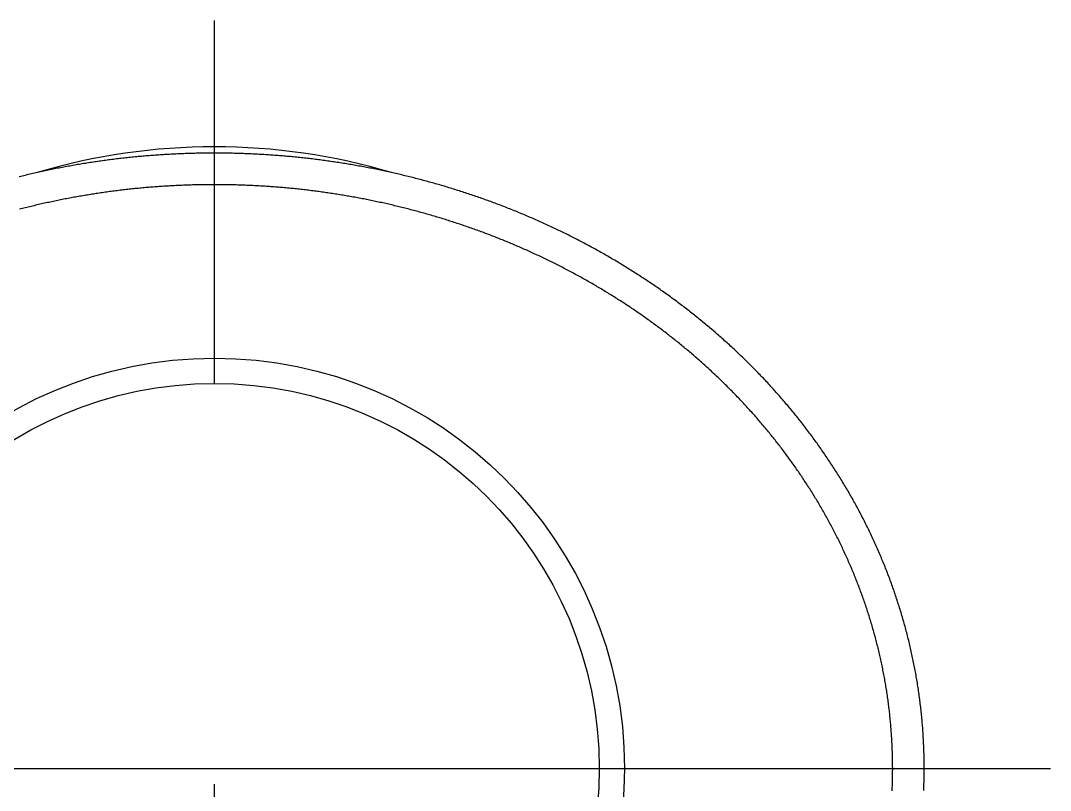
# Model space of a CAD drawing. Extents: x -50 to 64, y -50 to 12.
# Drawn here: x 48.11 to 64.44, y -0.35 to 11.85 of the extents above; entities that cross this region are included whole.
import ezdxf

# ---------------------------------------------------------------- set-up
doc = ezdxf.new("R2010")
doc.units = 0
doc.linetypes.add('CENTER', pattern=[50.8, 31.75, -6.35, 6.35, -6.35])
doc.layers.get('0').update_dxf_attribs({"linetype": 'CONTINUOUS'})
doc.layers.add('CENTER', color=1, linetype='CENTER')

msp = doc.modelspace()

# ---------------------------------------------------------------- linework, layer by layer
at = {"color": 7}
for points in [[(62.4283, -0.35018, 0), (62.4293, -0.324717, 0), (62.4303, -0.299252, 0), (62.4312, -0.273787, 0), (62.4319, -0.248321, 0), (62.4326, -0.222854, 0), (62.4333, -0.197386, 0), (62.4338, -0.171917, 0), (62.4343, -0.146446, 0), (62.4347, -0.120975, 0), (62.435, -0.095502, 0), (62.4353, -0.070029, 0), (62.4355, -0.044556, 0), (62.4356, -0.019082, 0), (62.4356, 0.006392, 0), (62.4355, 0.031865, 0), (62.4354, 0.057339, 0), (62.4352, 0.082812, 0), (62.4349, 0.108284, 0), (62.4345, 0.133755, 0), (62.4341, 0.159225, 0), (62.4336, 0.184694, 0), (62.433, 0.210162, 0), (62.4323, 0.235628, 0), (62.4315, 0.261091, 0), (62.4307, 0.286553, 0), (62.4298, 0.312013, 0), (62.4288, 0.33747, 0), (62.4278, 0.362925, 0), (62.4266, 0.388377, 0), (62.4254, 0.413826, 0), (62.4241, 0.439271, 0), (62.4228, 0.464713, 0), (62.4213, 0.490152, 0), (62.4198, 0.515587, 0), (62.4182, 0.541018, 0), (62.4166, 0.566444, 0), (62.4148, 0.591867, 0), (62.413, 0.617285, 0), (62.4111, 0.642698, 0), (62.4091, 0.668106, 0), (62.4071, 0.693509, 0), (62.4049, 0.718907, 0), (62.4027, 0.744299, 0), (62.4005, 0.769686, 0), (62.3981, 0.795066, 0), (62.3957, 0.820441, 0), (62.3932, 0.845809, 0), (62.3906, 0.871171, 0), (62.3879, 0.896526, 0), (62.3852, 0.921874, 0), (62.3824, 0.947216, 0), (62.3795, 0.97255, 0), (62.3765, 0.997876, 0), (62.3735, 1.0232, 0), (62.3703, 1.04851, 0), (62.3671, 1.07381, 0), (62.3639, 1.0991, 0), (62.3605, 1.12439, 0), (62.3571, 1.14967, 0), (62.3536, 1.17494, 0), (62.35, 1.2002, 0), (62.3464, 1.22545, 0), (62.3426, 1.25069, 0), (62.3388, 1.27592, 0), (62.335, 1.30115, 0), (62.331, 1.32636, 0), (62.327, 1.35156, 0), (62.3229, 1.37675, 0), (62.3187, 1.40193, 0), (62.3144, 1.4271, 0), (62.3101, 1.45226, 0), (62.3057, 1.47741, 0), (62.3012, 1.50254, 0), (62.2966, 1.52766, 0), (62.292, 1.55277, 0), (62.2873, 1.57787, 0), (62.2825, 1.60295, 0), (62.2776, 1.62802, 0), (62.2727, 1.65308, 0), (62.2677, 1.67812, 0), (62.2626, 1.70315, 0), (62.2574, 1.72817, 0), (62.2522, 1.75317, 0), (62.2469, 1.77816, 0), (62.2415, 1.80313, 0), (62.236, 1.82809, 0), (62.2305, 1.85303, 0), (62.2249, 1.87796, 0), (62.2192, 1.90287, 0), (62.2134, 1.92776, 0), (62.2076, 1.95264, 0), (62.2017, 1.97751, 0), (62.1957, 2.00235, 0), (62.1897, 2.02718, 0), (62.1836, 2.05199, 0), (62.1774, 2.07679, 0), (62.1711, 2.10156, 0), (62.1647, 2.12632, 0), (62.1583, 2.15106, 0), (62.1518, 2.17579, 0), (62.1453, 2.20049, 0), (62.1386, 2.22517, 0), (62.1319, 2.24984, 0), (62.1251, 2.27449, 0), (62.1183, 2.29911, 0), (62.1114, 2.32372, 0), (62.1044, 2.34831, 0), (62.0973, 2.37288, 0), (62.0901, 2.39743, 0), (62.0829, 2.42195, 0), (62.0756, 2.44646, 0), (62.0683, 2.47094, 0), (62.0609, 2.49541, 0), (62.0533, 2.51985, 0), (62.0458, 2.54427, 0), (62.0381, 2.56866, 0), (62.0304, 2.59304, 0), (62.0226, 2.61739, 0), (62.0148, 2.64172, 0), (62.0068, 2.66603, 0), (61.9988, 2.69031, 0), (61.9908, 2.71457, 0), (61.9826, 2.73881, 0), (61.9744, 2.76302, 0), (61.9661, 2.78721, 0), (61.9578, 2.81137, 0), (61.9493, 2.83551, 0), (61.9408, 2.85963, 0), (61.9323, 2.88372, 0), (61.9236, 2.90778, 0), (61.9149, 2.93182, 0), (61.9061, 2.95583, 0), (61.8973, 2.97982, 0), (61.8884, 3.00377, 0), (61.8794, 3.02771, 0), (61.8703, 3.05161, 0), (61.8612, 3.07549, 0), (61.852, 3.09934, 0), (61.8428, 3.12317, 0), (61.8335, 3.14696, 0), (61.8241, 3.17073, 0), (61.8146, 3.19447, 0), (61.8051, 3.21819, 0), (61.7955, 3.24187, 0), (61.7858, 3.26553, 0), (61.7761, 3.28915, 0), (61.7663, 3.31275, 0), (61.7564, 3.33632, 0), (61.7465, 3.35986, 0), (61.7365, 3.38337, 0), (61.7264, 3.40685, 0), (61.7163, 3.4303, 0), (61.7061, 3.45372, 0), (61.6958, 3.47711, 0), (61.6855, 3.50047, 0), (61.6751, 3.52379, 0), (61.6646, 3.54709, 0), (61.6541, 3.57036, 0), (61.6435, 3.59359, 0), (61.6329, 3.6168, 0), (61.6221, 3.63997, 0), (61.6114, 3.66311, 0), (61.6005, 3.68621, 0), (61.5896, 3.70929, 0), (61.5786, 3.73233, 0), (61.5676, 3.75534, 0), (61.5565, 3.77832, 0), (61.5453, 3.80126, 0), (61.5341, 3.82417, 0), (61.5228, 3.84705, 0), (61.5114, 3.86989, 0), (61.5, 3.8927, 0), (61.4885, 3.91547, 0), (61.477, 3.93821, 0), (61.4654, 3.96092, 0), (61.4537, 3.98359, 0), (61.442, 4.00622, 0), (61.4302, 4.02882, 0), (61.4184, 4.05139, 0), (61.4064, 4.07392, 0), (61.3945, 4.09641, 0), (61.3824, 4.11887, 0), (61.3703, 4.14129, 0), (61.3582, 4.16368, 0), (61.346, 4.18603, 0), (61.3337, 4.20834, 0), (61.3213, 4.23062, 0), (61.3089, 4.25285, 0), (61.2965, 4.27505, 0), (61.284, 4.29722, 0), (61.2714, 4.31934, 0), (61.2588, 4.34143, 0), (61.2461, 4.36348, 0), (61.2333, 4.38549, 0), (61.2205, 4.40746, 0), (61.2077, 4.42939, 0), (61.1947, 4.45128, 0), (61.1818, 4.47313, 0), (61.1687, 4.49495, 0), (61.1556, 4.51672, 0), (61.1425, 4.53846, 0), (61.1293, 4.56016, 0), (61.116, 4.58181, 0), (61.1027, 4.60343, 0), (61.0893, 4.62501, 0), (61.0759, 4.64655, 0), (61.0624, 4.66805, 0), (61.0488, 4.68951, 0), (61.0352, 4.71093, 0), (61.0216, 4.73231, 0), (61.0079, 4.75365, 0), (60.9941, 4.77495, 0), (60.9803, 4.79621, 0), (60.9664, 4.81743, 0), (60.9525, 4.83861, 0), (60.9385, 4.85975, 0), (60.9245, 4.88085, 0), (60.9104, 4.9019, 0), (60.8962, 4.92292, 0), (60.882, 4.9439, 0), (60.8678, 4.96484, 0), (60.8535, 4.98573, 0), (60.8391, 5.00659, 0), (60.8247, 5.0274, 0), (60.8102, 5.04818, 0), (60.7957, 5.06891, 0), (60.7811, 5.0896, 0), (60.7665, 5.11025, 0), (60.7518, 5.13086, 0), (60.7371, 5.15143, 0), (60.7223, 5.17196, 0), (60.7075, 5.19245, 0), (60.6926, 5.21289, 0), (60.6777, 5.23329, 0), (60.6627, 5.25365, 0), (60.6477, 5.27397, 0), (60.6326, 5.29425, 0), (60.6174, 5.31449, 0), (60.6022, 5.33468, 0), (60.587, 5.35484, 0), (60.5717, 5.37495, 0), (60.5564, 5.39501, 0), (60.541, 5.41504, 0), (60.5255, 5.43502, 0), (60.51, 5.45497, 0), (60.4945, 5.47487, 0), (60.4789, 5.49472, 0), (60.4633, 5.51454, 0), (60.4476, 5.53431, 0), (60.4319, 5.55404, 0), (60.4161, 5.57372, 0), (60.4002, 5.59337, 0), (60.3844, 5.61297, 0), (60.3684, 5.63253, 0), (60.3524, 5.65204, 0), (60.3364, 5.67152, 0), (60.3203, 5.69095, 0), (60.3042, 5.71034, 0), (60.2881, 5.72968, 0), (60.2718, 5.74898, 0), (60.2556, 5.76825, 0), (60.2393, 5.78746, 0), (60.2229, 5.80664, 0), (60.2065, 5.82577, 0), (60.19, 5.84486, 0), (60.1735, 5.86391, 0), (60.157, 5.88292, 0), (60.1404, 5.90188, 0), (60.1237, 5.9208, 0), (60.107, 5.93968, 0), (60.0903, 5.95851, 0), (60.0735, 5.9773, 0), (60.0567, 5.99605, 0), (60.0398, 6.01475, 0), (60.0229, 6.03341, 0), (60.0059, 6.05203, 0), (59.9889, 6.07061, 0), (59.9719, 6.08914, 0), (59.9548, 6.10763, 0), (59.9376, 6.12607, 0), (59.9204, 6.14448, 0), (59.9032, 6.16284, 0), (59.8859, 6.18115, 0), (59.8686, 6.19942, 0), (59.8512, 6.21765, 0), (59.8338, 6.23584, 0), (59.8163, 6.25398, 0), (59.7988, 6.27208, 0), (59.7813, 6.29013, 0), (59.7637, 6.30814, 0), (59.7461, 6.32611, 0), (59.7284, 6.34403, 0), (59.7107, 6.36191, 0), (59.6929, 6.37975, 0), (59.6751, 6.39754, 0), (59.6573, 6.41529, 0), (59.6394, 6.43299, 0), (59.6214, 6.45065, 0), (59.6034, 6.46826, 0), (59.5854, 6.48584, 0), (59.5674, 6.50336, 0), (59.5493, 6.52085, 0), (59.5311, 6.53828, 0), (59.5129, 6.55568, 0), (59.4947, 6.57303, 0), (59.4764, 6.59034, 0), (59.4581, 6.6076, 0), (59.4398, 6.62481, 0), (59.4214, 6.64199, 0), (59.4029, 6.65911, 0), (59.3845, 6.6762, 0), (59.3659, 6.69324, 0), (59.3474, 6.71023, 0), (59.3288, 6.72718, 0), (59.3102, 6.74409, 0), (59.2915, 6.76095, 0), (59.2728, 6.77776, 0), (59.254, 6.79453, 0), (59.2352, 6.81126, 0), (59.2164, 6.82794, 0), (59.1975, 6.84457, 0), (59.1786, 6.86116, 0), (59.1596, 6.87771, 0), (59.1406, 6.89421, 0), (59.1216, 6.91067, 0), (59.1025, 6.92708, 0), (59.0834, 6.94344, 0), (59.0643, 6.95976, 0), (59.0451, 6.97603, 0), (59.0259, 6.99226, 0), (59.0066, 7.00844, 0), (58.9873, 7.02458, 0), (58.968, 7.04067, 0), (58.9486, 7.05672, 0), (58.9292, 7.07272, 0), (58.9097, 7.08868, 0), (58.8902, 7.10459, 0), (58.8707, 7.12045, 0), (58.8512, 7.13627, 0), (58.8316, 7.15204, 0), (58.8119, 7.16777, 0), (58.7923, 7.18345, 0), (58.7726, 7.19908, 0), (58.7528, 7.21467, 0), (58.733, 7.23021, 0), (58.7132, 7.24571, 0), (58.6934, 7.26116, 0), (58.6735, 7.27656, 0), (58.6536, 7.29192, 0), (58.6336, 7.30723, 0), (58.6136, 7.3225, 0), (58.5936, 7.33772, 0), (58.5736, 7.35289, 0), (58.5535, 7.36802, 0), (58.5333, 7.3831, 0), (58.5132, 7.39813, 0), (58.493, 7.41312, 0), (58.4728, 7.42806, 0), (58.4525, 7.44296, 0), (58.4322, 7.45781, 0), (58.4119, 7.47261, 0), (58.3915, 7.48736, 0), (58.3711, 7.50207, 0), (58.3507, 7.51673, 0), (58.3302, 7.53135, 0), (58.3097, 7.54591, 0), (58.2892, 7.56044, 0), (58.2686, 7.57491, 0), (58.2481, 7.58934, 0), (58.2274, 7.60372, 0), (58.2068, 7.61805, 0), (58.1861, 7.63234, 0), (58.1654, 7.64658, 0), (58.1446, 7.66077, 0), (58.1238, 7.67491, 0), (58.103, 7.68901, 0), (58.0822, 7.70306, 0), (58.0613, 7.71707, 0), (58.0404, 7.73102, 0), (58.0195, 7.74493, 0), (57.9985, 7.75879, 0), (57.9775, 7.77261, 0), (57.9565, 7.78637, 0), (57.9354, 7.80009, 0), (57.9144, 7.81376, 0), (57.8932, 7.82739, 0), (57.8721, 7.84096, 0), (57.8509, 7.85449, 0), (57.8297, 7.86797, 0), (57.8085, 7.88141, 0), (57.7872, 7.89479, 0), (57.7659, 7.90813, 0), (57.7446, 7.92142, 0), (57.7233, 7.93466, 0), (57.7019, 7.94785, 0), (57.6805, 7.961, 0), (57.6591, 7.9741, 0), (57.6376, 7.98715, 0), (57.6162, 8.00015, 0), (57.5946, 8.0131, 0), (57.5731, 8.02601, 0), (57.5515, 8.03886, 0), (57.53, 8.05167, 0), (57.5083, 8.06443, 0), (57.4867, 8.07714, 0), (57.465, 8.08981, 0), (57.4433, 8.10243, 0), (57.4216, 8.11499, 0), (57.3999, 8.12751, 0), (57.3781, 8.13998, 0), (57.3563, 8.15241, 0), (57.3345, 8.16478, 0), (57.3126, 8.17711, 0), (57.2908, 8.18939, 0), (57.2689, 8.20162, 0), (57.2469, 8.2138, 0), (57.225, 8.22594, 0), (57.203, 8.23802, 0), (57.181, 8.25006, 0), (57.159, 8.26205, 0), (57.1369, 8.27399, 0), (57.1149, 8.28588, 0), (57.0928, 8.29773, 0), (57.0707, 8.30952, 0), (57.0485, 8.32127, 0), (57.0264, 8.33297, 0), (57.0042, 8.34462, 0), (56.982, 8.35622, 0), (56.9597, 8.36778, 0), (56.9375, 8.37928, 0), (56.9152, 8.39074, 0), (56.8929, 8.40215, 0), (56.8706, 8.41351, 0), (56.8482, 8.42482, 0), (56.8259, 8.43608, 0), (56.8035, 8.4473, 0), (56.781, 8.45847, 0), (56.7586, 8.46958, 0), (56.7362, 8.48065, 0), (56.7137, 8.49168, 0), (56.6912, 8.50265, 0), (56.6687, 8.51357, 0), (56.6461, 8.52445, 0), (56.6236, 8.53527, 0), (56.601, 8.54605, 0), (56.5784, 8.55678, 0), (56.5557, 8.56747, 0), (56.5331, 8.5781, 0), (56.5104, 8.58868, 0), (56.4877, 8.59922, 0), (56.465, 8.60971, 0), (56.4423, 8.62014, 0), (56.4196, 8.63053, 0), (56.3968, 8.64088, 0), (56.374, 8.65117, 0), (56.3512, 8.66141, 0), (56.3284, 8.67161, 0), (56.3055, 8.68175, 0), (56.2827, 8.69185, 0), (56.2598, 8.7019, 0), (56.2369, 8.7119, 0), (56.214, 8.72185, 0), (56.1911, 8.73176, 0), (56.1681, 8.74161, 0), (56.1451, 8.75142, 0), (56.1221, 8.76118, 0), (56.0991, 8.77089, 0), (56.0761, 8.78055, 0), (56.0531, 8.79016, 0), (56.03, 8.79973, 0), (56.0069, 8.80924, 0), (55.9838, 8.81871, 0), (55.9607, 8.82813, 0), (55.9376, 8.83751, 0), (55.9144, 8.84683, 0), (55.8912, 8.85611, 0), (55.868, 8.86533, 0), (55.8448, 8.87451, 0), (55.8216, 8.88365, 0), (55.7984, 8.89273, 0), (55.7751, 8.90176, 0), (55.7518, 8.91075, 0), (55.7285, 8.91969, 0), (55.7052, 8.92858, 0), (55.6819, 8.93742, 0), (55.6586, 8.94622, 0), (55.6352, 8.95496, 0), (55.6118, 8.96366, 0), (55.5884, 8.97231, 0), (55.565, 8.98091, 0), (55.5416, 8.98947, 0), (55.5181, 8.99797, 0), (55.4947, 9.00643, 0), (55.4712, 9.01484, 0), (55.4477, 9.0232, 0), (55.4242, 9.03151, 0), (55.4007, 9.03978, 0), (55.3772, 9.048, 0), (55.3536, 9.05617, 0), (55.33, 9.06429, 0), (55.3064, 9.07236, 0), (55.2828, 9.08039, 0), (55.2592, 9.08836, 0), (55.2356, 9.09629, 0), (55.2119, 9.10417, 0), (55.1883, 9.11201, 0), (55.1646, 9.11979, 0), (55.1409, 9.12753, 0), (55.1172, 9.13522, 0), (55.0935, 9.14286, 0), (55.0698, 9.15045, 0), (55.046, 9.158, 0), (55.0222, 9.1655, 0), (54.9985, 9.17295, 0), (54.9747, 9.18035, 0), (54.9509, 9.1877, 0), (54.9271, 9.19501, 0), (54.9032, 9.20226, 0), (54.8794, 9.20947, 0), (54.8555, 9.21664, 0), (54.8316, 9.22375, 0), (54.8077, 9.23082, 0), (54.7838, 9.23783, 0), (54.7599, 9.2448, 0), (54.736, 9.25173, 0), (54.7121, 9.2586, 0), (54.6881, 9.26543, 0), (54.6641, 9.27221, 0), (54.6402, 9.27894, 0), (54.6162, 9.28562, 0), (54.5922, 9.29226, 0), (54.5681, 9.29885, 0), (54.5441, 9.30539, 0), (54.5201, 9.31188, 0), (54.496, 9.31832, 0), (54.4719, 9.32472, 0), (54.4479, 9.33107, 0), (54.4238, 9.33737, 0), (54.3997, 9.34362, 0), (54.3755, 9.34983, 0), (54.3514, 9.35599, 0), (54.3273, 9.3621, 0), (54.3031, 9.36816, 0), (54.279, 9.37417, 0), (54.2548, 9.38014, 0), (54.2306, 9.38606, 0), (54.2064, 9.39193, 0), (54.1822, 9.39775, 0), (54.158, 9.40353, 0), (54.1338, 9.40926, 0), (54.1095, 9.41494, 0), (54.0853, 9.42057, 0), (54.061, 9.42615, 0), (54.0367, 9.43169, 0), (54.0124, 9.43718, 0), (53.9881, 9.44262, 0), (53.9638, 9.44801, 0), (53.9395, 9.45336, 0), (53.9152, 9.45866, 0), (53.8909, 9.46391, 0), (53.8665, 9.46911, 0), (53.8422, 9.47426, 0), (53.8178, 9.47937, 0), (53.7934, 9.48443, 0), (53.769, 9.48944, 0), (53.7447, 9.4944, 0), (53.7202, 9.49932, 0), (53.6958, 9.50419, 0), (53.6714, 9.50901, 0), (53.647, 9.51378, 0), (53.6225, 9.5185, 0), (53.5981, 9.52318, 0), (53.5736, 9.52781, 0), (53.5492, 9.53239, 0), (53.5247, 9.53692, 0), (53.5002, 9.54141, 0), (53.4757, 9.54585, 0), (53.4512, 9.55024, 0), (53.4267, 9.55458, 0), (53.4022, 9.55888, 0), (53.3777, 9.56312, 0), (53.3531, 9.56732, 0), (53.3286, 9.57147, 0), (53.304, 9.57558, 0), (53.2795, 9.57963, 0), (53.2549, 9.58364, 0), (53.2303, 9.5876, 0), (53.2058, 9.59152, 0), (53.1812, 9.59538, 0), (53.1566, 9.5992, 0), (53.132, 9.60297, 0), (53.1074, 9.60669, 0), (53.0828, 9.61036, 0), (53.0581, 9.61399, 0), (53.0335, 9.61757, 0), (53.0089, 9.6211, 0), (52.9842, 9.62459, 0), (52.9596, 9.62802, 0), (52.9349, 9.63141, 0), (52.9102, 9.63475, 0), (52.8856, 9.63804, 0), (52.8609, 9.64129, 0), (52.8362, 9.64448, 0), (52.8115, 9.64763, 0), (52.7868, 9.65073, 0), (52.7621, 9.65379, 0), (52.7374, 9.65679, 0), (52.7127, 9.65975, 0), (52.688, 9.66266, 0), (52.6633, 9.66553, 0), (52.6385, 9.66834, 0), (52.6138, 9.67111, 0), (52.5891, 9.67383, 0), (52.5643, 9.6765, 0), (52.5396, 9.67913, 0), (52.5148, 9.6817, 0), (52.4901, 9.68423, 0), (52.4653, 9.68672, 0), (52.4405, 9.68915, 0), (52.4157, 9.69154, 0), (52.391, 9.69387, 0), (52.3662, 9.69616, 0), (52.3414, 9.69841, 0), (52.3166, 9.7006, 0), (52.2918, 9.70275, 0), (52.267, 9.70485, 0), (52.2422, 9.7069, 0), (52.2174, 9.70891, 0), (52.1926, 9.71086, 0), (52.1678, 9.71277, 0), (52.1429, 9.71463, 0), (52.1181, 9.71645, 0), (52.0933, 9.71821, 0), (52.0685, 9.71993, 0), (52.0436, 9.7216, 0), (52.0188, 9.72322, 0), (51.994, 9.7248, 0), (51.9691, 9.72632, 0), (51.9443, 9.7278, 0), (51.9194, 9.72923, 0), (51.8946, 9.73062, 0), (51.8697, 9.73195, 0), (51.8449, 9.73324, 0), (51.82, 9.73448, 0), (51.7951, 9.73568, 0), (51.7703, 9.73682, 0), (51.7454, 9.73792, 0), (51.7206, 9.73897, 0), (51.6957, 9.73997, 0), (51.6708, 9.74093, 0), (51.6459, 9.74183, 0), (51.6211, 9.74269, 0), (51.5962, 9.7435, 0), (51.5713, 9.74427, 0), (51.5464, 9.74498, 0), (51.5216, 9.74565, 0), (51.4967, 9.74627, 0), (51.4718, 9.74684, 0), (51.4469, 9.74737, 0), (51.422, 9.74785, 0), (51.3971, 9.74828, 0), (51.3722, 9.74866, 0), (51.3474, 9.74899, 0), (51.3225, 9.74928, 0), (51.2976, 9.74952, 0), (51.2727, 9.74971, 0), (51.2478, 9.74985, 0), (51.2229, 9.74995, 0), (51.198, 9.74999, 0), (51.1731, 9.74999, 0), (51.1483, 9.74995, 0), (51.1234, 9.74985, 0), (51.0985, 9.74971, 0), (51.0736, 9.74952, 0), (51.0487, 9.74928, 0), (51.0238, 9.74899, 0), (50.9989, 9.74866, 0), (50.974, 9.74828, 0), (50.9492, 9.74785, 0), (50.9243, 9.74737, 0), (50.8994, 9.74684, 0), (50.8745, 9.74627, 0), (50.8496, 9.74565, 0), (50.8247, 9.74498, 0), (50.7999, 9.74427, 0), (50.775, 9.7435, 0), (50.7501, 9.74269, 0), (50.7252, 9.74183, 0), (50.7004, 9.74093, 0), (50.6755, 9.73997, 0), (50.6506, 9.73897, 0), (50.6258, 9.73792, 0), (50.6009, 9.73682, 0), (50.576, 9.73568, 0), (50.5512, 9.73448, 0), (50.5263, 9.73324, 0), (50.5015, 9.73196, 0), (50.4766, 9.73062, 0), (50.4517, 9.72924, 0), (50.4269, 9.7278, 0), (50.4021, 9.72632, 0), (50.3772, 9.7248, 0), (50.3524, 9.72322, 0), (50.3275, 9.7216, 0), (50.3027, 9.71993, 0), (50.2779, 9.71821, 0), (50.253, 9.71645, 0), (50.2282, 9.71463, 0), (50.2034, 9.71277, 0), (50.1786, 9.71086, 0), (50.1538, 9.70891, 0), (50.129, 9.7069, 0), (50.1042, 9.70485, 0), (50.0794, 9.70275, 0), (50.0546, 9.7006, 0), (50.0298, 9.69841, 0), (50.005, 9.69617, 0), (49.9802, 9.69387, 0), (49.9554, 9.69154, 0), (49.9307, 9.68915, 0), (49.9059, 9.68672, 0), (49.8811, 9.68424, 0), (49.8564, 9.68171, 0), (49.8316, 9.67913, 0), (49.8069, 9.6765, 0), (49.7821, 9.67383, 0), (49.7574, 9.67111, 0), (49.7326, 9.66834, 0), (49.7079, 9.66553, 0), (49.6832, 9.66267, 0), (49.6585, 9.65975, 0), (49.6338, 9.6568, 0), (49.609, 9.65379, 0), (49.5843, 9.65074, 0), (49.5597, 9.64763, 0), (49.535, 9.64448, 0), (49.5103, 9.64129, 0), (49.4856, 9.63804, 0), (49.4609, 9.63475, 0), (49.4363, 9.63141, 0), (49.4116, 9.62802, 0), (49.387, 9.62458, 0), (49.3623, 9.6211, 0), (49.3377, 9.61757, 0), (49.313, 9.61399, 0), (49.2884, 9.61036, 0), (49.2638, 9.60669, 0), (49.2392, 9.60297, 0), (49.2146, 9.5992, 0), (49.19, 9.59538, 0), (49.1654, 9.59151, 0), (49.1408, 9.5876, 0), (49.1163, 9.58364, 0), (49.0917, 9.57963, 0), (49.0671, 9.57557, 0), (49.0426, 9.57147, 0), (49.018, 9.56732, 0), (48.9935, 9.56312, 0), (48.969, 9.55887, 0), (48.9445, 9.55458, 0), (48.92, 9.55023, 0), (48.8955, 9.54584, 0), (48.871, 9.54141, 0), (48.8465, 9.53692, 0), (48.822, 9.53239, 0), (48.7975, 9.5278, 0), (48.7731, 9.52318, 0), (48.7486, 9.5185, 0), (48.7242, 9.51377, 0), (48.6998, 9.509, 0), (48.6753, 9.50418, 0), (48.6509, 9.49931, 0), (48.6265, 9.4944, 0), (48.6021, 9.48944, 0), (48.5777, 9.48442, 0), (48.5534, 9.47937, 0), (48.529, 9.47426, 0), (48.5046, 9.46911, 0), (48.4803, 9.4639, 0), (48.456, 9.45865, 0), (48.4316, 9.45336, 0), (48.4073, 9.44801, 0), (48.383, 9.44262, 0), (48.3587, 9.43718, 0), (48.3344, 9.43169, 0), (48.3102, 9.42615, 0), (48.2859, 9.42057, 0), (48.2617, 9.41494, 0), (48.2374, 9.40926, 0), (48.2132, 9.40353, 0), (48.189, 9.39776, 0), (48.1648, 9.39193, 0), (48.1406, 9.38606, 0), (48.1164, 9.38014, 0), (48.0922, 9.37418, 0)], [(61.9277, -0.353421, 0), (61.9288, -0.329464, 0), (61.9297, -0.305506, 0), (61.9306, -0.281548, 0), (61.9314, -0.257588, 0), (61.9322, -0.233629, 0), (61.9328, -0.209668, 0), (61.9334, -0.185707, 0), (61.9339, -0.161745, 0), (61.9344, -0.137781, 0), (61.9348, -0.113817, 0), (61.9351, -0.089851, 0), (61.9353, -0.065885, 0), (61.9355, -0.041919, 0), (61.9356, -0.017953, 0), (61.9356, 0.006014, 0), (61.9355, 0.02998, 0), (61.9354, 0.053946, 0), (61.9352, 0.077912, 0), (61.9349, 0.101877, 0), (61.9346, 0.125841, 0), (61.9342, 0.149805, 0), (61.9337, 0.173767, 0), (61.9331, 0.197728, 0), (61.9325, 0.221687, 0), (61.9318, 0.245645, 0), (61.931, 0.269601, 0), (61.9301, 0.293555, 0), (61.9292, 0.317506, 0), (61.9282, 0.341456, 0), (61.9272, 0.365403, 0), (61.926, 0.389347, 0), (61.9248, 0.413288, 0), (61.9235, 0.437227, 0), (61.9222, 0.461162, 0), (61.9208, 0.485094, 0), (61.9193, 0.509022, 0), (61.9177, 0.532947, 0), (61.916, 0.556867, 0), (61.9143, 0.580784, 0), (61.9125, 0.604697, 0), (61.9107, 0.628605, 0), (61.9088, 0.652508, 0), (61.9068, 0.676407, 0), (61.9047, 0.700301, 0), (61.9025, 0.72419, 0), (61.9003, 0.748073, 0), (61.898, 0.771952, 0), (61.8957, 0.795824, 0), (61.8932, 0.819691, 0), (61.8907, 0.843552, 0), (61.8881, 0.867407, 0), (61.8855, 0.891255, 0), (61.8828, 0.915097, 0), (61.88, 0.938933, 0), (61.8771, 0.962762, 0), (61.8742, 0.986583, 0), (61.8712, 1.0104, 0), (61.8681, 1.03421, 0), (61.8649, 1.05801, 0), (61.8617, 1.0818, 0), (61.8584, 1.10558, 0), (61.8551, 1.12936, 0), (61.8516, 1.15313, 0), (61.8481, 1.17689, 0), (61.8445, 1.20064, 0), (61.8409, 1.22438, 0), (61.8372, 1.24812, 0), (61.8334, 1.27184, 0), (61.8295, 1.29556, 0), (61.8256, 1.31926, 0), (61.8216, 1.34296, 0), (61.8175, 1.36664, 0), (61.8133, 1.39032, 0), (61.8091, 1.41398, 0), (61.8048, 1.43763, 0), (61.8004, 1.46128, 0), (61.796, 1.48491, 0), (61.7915, 1.50853, 0), (61.7869, 1.53213, 0), (61.7823, 1.55573, 0), (61.7775, 1.57931, 0), (61.7727, 1.60288, 0), (61.7679, 1.62644, 0), (61.763, 1.64999, 0), (61.758, 1.67352, 0), (61.7529, 1.69704, 0), (61.7477, 1.72055, 0), (61.7425, 1.74404, 0), (61.7372, 1.76752, 0), (61.7319, 1.79098, 0), (61.7265, 1.81443, 0), (61.721, 1.83787, 0), (61.7154, 1.86129, 0), (61.7098, 1.88469, 0), (61.7041, 1.90808, 0), (61.6983, 1.93146, 0), (61.6925, 1.95482, 0), (61.6866, 1.97816, 0), (61.6806, 2.00149, 0), (61.6745, 2.0248, 0), (61.6684, 2.04809, 0), (61.6622, 2.07137, 0), (61.656, 2.09463, 0), (61.6497, 2.11788, 0), (61.6433, 2.1411, 0), (61.6368, 2.16431, 0), (61.6303, 2.1875, 0), (61.6237, 2.21068, 0), (61.617, 2.23383, 0), (61.6103, 2.25697, 0), (61.6035, 2.28009, 0), (61.5966, 2.30319, 0), (61.5897, 2.32627, 0), (61.5827, 2.34933, 0), (61.5756, 2.37237, 0), (61.5685, 2.39539, 0), (61.5612, 2.41839, 0), (61.554, 2.44137, 0), (61.5466, 2.46433, 0), (61.5392, 2.48728, 0), (61.5317, 2.5102, 0), (61.5242, 2.53309, 0), (61.5166, 2.55597, 0), (61.5089, 2.57883, 0), (61.5012, 2.60166, 0), (61.4933, 2.62448, 0), (61.4855, 2.64727, 0), (61.4775, 2.67003, 0), (61.4695, 2.69278, 0), (61.4614, 2.7155, 0), (61.4533, 2.7382, 0), (61.4451, 2.76088, 0), (61.4368, 2.78353, 0), (61.4284, 2.80616, 0), (61.42, 2.82877, 0), (61.4115, 2.85135, 0), (61.403, 2.87391, 0), (61.3944, 2.89644, 0), (61.3857, 2.91895, 0), (61.377, 2.94143, 0), (61.3682, 2.96389, 0), (61.3593, 2.98632, 0), (61.3504, 3.00873, 0), (61.3414, 3.03111, 0), (61.3323, 3.05347, 0), (61.3232, 3.0758, 0), (61.314, 3.0981, 0), (61.3048, 3.12038, 0), (61.2954, 3.14263, 0), (61.2861, 3.16485, 0), (61.2766, 3.18705, 0), (61.2671, 3.20922, 0), (61.2576, 3.23136, 0), (61.2479, 3.25348, 0), (61.2382, 3.27557, 0), (61.2285, 3.29763, 0), (61.2187, 3.31966, 0), (61.2088, 3.34166, 0), (61.1988, 3.36364, 0), (61.1888, 3.38559, 0), (61.1788, 3.40751, 0), (61.1686, 3.4294, 0), (61.1585, 3.45126, 0), (61.1482, 3.47309, 0), (61.1379, 3.49489, 0), (61.1275, 3.51666, 0), (61.1171, 3.5384, 0), (61.1066, 3.56011, 0), (61.0961, 3.5818, 0), (61.0854, 3.60345, 0), (61.0748, 3.62507, 0), (61.064, 3.64666, 0), (61.0532, 3.66821, 0), (61.0424, 3.68974, 0), (61.0315, 3.71124, 0), (61.0205, 3.7327, 0), (61.0095, 3.75414, 0), (60.9984, 3.77554, 0), (60.9872, 3.7969, 0), (60.976, 3.81824, 0), (60.9648, 3.83954, 0), (60.9534, 3.86082, 0), (60.9421, 3.88205, 0), (60.9306, 3.90326, 0), (60.9191, 3.92443, 0), (60.9076, 3.94557, 0), (60.896, 3.96667, 0), (60.8843, 3.98774, 0), (60.8726, 4.00878, 0), (60.8608, 4.02978, 0), (60.8489, 4.05075, 0), (60.837, 4.07169, 0), (60.8251, 4.09258, 0), (60.8131, 4.11345, 0), (60.801, 4.13427, 0), (60.7889, 4.15506, 0), (60.7767, 4.17582, 0), (60.7645, 4.19654, 0), (60.7522, 4.21723, 0), (60.7399, 4.23787, 0), (60.7275, 4.25849, 0), (60.715, 4.27906, 0), (60.7025, 4.2996, 0), (60.69, 4.32011, 0), (60.6774, 4.34058, 0), (60.6647, 4.36101, 0), (60.652, 4.3814, 0), (60.6392, 4.40176, 0), (60.6264, 4.42208, 0), (60.6135, 4.44237, 0), (60.6006, 4.46262, 0), (60.5876, 4.48283, 0), (60.5745, 4.50301, 0), (60.5614, 4.52315, 0), (60.5483, 4.54325, 0), (60.5351, 4.56331, 0), (60.5219, 4.58334, 0), (60.5086, 4.60333, 0), (60.4952, 4.62329, 0), (60.4818, 4.6432, 0), (60.4683, 4.66308, 0), (60.4548, 4.68292, 0), (60.4413, 4.70273, 0), (60.4277, 4.7225, 0), (60.414, 4.74222, 0), (60.4003, 4.76192, 0), (60.3865, 4.78157, 0), (60.3727, 4.80119, 0), (60.3588, 4.82076, 0), (60.3449, 4.8403, 0), (60.331, 4.85981, 0), (60.317, 4.87927, 0), (60.3029, 4.8987, 0), (60.2888, 4.91808, 0), (60.2746, 4.93743, 0), (60.2604, 4.95674, 0), (60.2461, 4.97602, 0), (60.2318, 4.99525, 0), (60.2175, 5.01445, 0), (60.2031, 5.0336, 0), (60.1886, 5.05272, 0), (60.1741, 5.0718, 0), (60.1595, 5.09084, 0), (60.1449, 5.10984, 0), (60.1303, 5.1288, 0), (60.1156, 5.14773, 0), (60.1008, 5.16661, 0), (60.086, 5.18546, 0), (60.0712, 5.20426, 0), (60.0563, 5.22303, 0), (60.0414, 5.24176, 0), (60.0264, 5.26044, 0), (60.0114, 5.27909, 0), (59.9963, 5.2977, 0), (59.9812, 5.31627, 0), (59.966, 5.3348, 0), (59.9508, 5.35329, 0), (59.9355, 5.37174, 0), (59.9202, 5.39015, 0), (59.9048, 5.40852, 0), (59.8894, 5.42686, 0), (59.874, 5.44515, 0), (59.8585, 5.46341, 0), (59.8429, 5.48162, 0), (59.8274, 5.4998, 0), (59.8117, 5.51793, 0), (59.796, 5.53603, 0), (59.7803, 5.55409, 0), (59.7645, 5.5721, 0), (59.7487, 5.59008, 0), (59.7329, 5.60802, 0), (59.717, 5.62592, 0), (59.701, 5.64377, 0), (59.685, 5.66159, 0), (59.669, 5.67937, 0), (59.6529, 5.69711, 0), (59.6368, 5.71481, 0), (59.6206, 5.73246, 0), (59.6044, 5.75008, 0), (59.5881, 5.76766, 0), (59.5718, 5.7852, 0), (59.5555, 5.80269, 0), (59.5391, 5.82015, 0), (59.5227, 5.83757, 0), (59.5062, 5.85494, 0), (59.4897, 5.87228, 0), (59.4731, 5.88958, 0), (59.4565, 5.90683, 0), (59.4398, 5.92404, 0), (59.4232, 5.94122, 0), (59.4064, 5.95835, 0), (59.3896, 5.97544, 0), (59.3728, 5.9925, 0), (59.356, 6.00951, 0), (59.3391, 6.02648, 0), (59.3221, 6.04341, 0), (59.3051, 6.06029, 0), (59.2881, 6.07714, 0), (59.271, 6.09395, 0), (59.2539, 6.11071, 0), (59.2368, 6.12744, 0), (59.2196, 6.14412, 0), (59.2024, 6.16076, 0), (59.1851, 6.17736, 0), (59.1678, 6.19392, 0), (59.1504, 6.21044, 0), (59.133, 6.22692, 0), (59.1156, 6.24335, 0), (59.0981, 6.25974, 0), (59.0806, 6.2761, 0), (59.063, 6.29241, 0), (59.0455, 6.30868, 0), (59.0278, 6.3249, 0), (59.0101, 6.34109, 0), (58.9924, 6.35723, 0), (58.9747, 6.37334, 0), (58.9569, 6.3894, 0), (58.9391, 6.40542, 0), (58.9212, 6.42139, 0), (58.9033, 6.43733, 0), (58.8853, 6.45322, 0), (58.8673, 6.46907, 0), (58.8493, 6.48488, 0), (58.8313, 6.50065, 0), (58.8132, 6.51637, 0), (58.795, 6.53205, 0), (58.7768, 6.54769, 0), (58.7586, 6.56329, 0), (58.7404, 6.57884, 0), (58.7221, 6.59435, 0), (58.7038, 6.60982, 0), (58.6854, 6.62525, 0), (58.667, 6.64064, 0), (58.6486, 6.65598, 0), (58.6301, 6.67128, 0), (58.6116, 6.68653, 0), (58.593, 6.70175, 0), (58.5745, 6.71692, 0), (58.5558, 6.73205, 0), (58.5372, 6.74713, 0), (58.5185, 6.76217, 0), (58.4998, 6.77717, 0), (58.481, 6.79213, 0), (58.4622, 6.80704, 0), (58.4434, 6.82191, 0), (58.4245, 6.83674, 0), (58.4056, 6.85152, 0), (58.3867, 6.86626, 0), (58.3677, 6.88096, 0), (58.3487, 6.89561, 0), (58.3297, 6.91022, 0), (58.3106, 6.92479, 0), (58.2915, 6.93931, 0), (58.2724, 6.95379, 0), (58.2532, 6.96823, 0), (58.234, 6.98262, 0), (58.2147, 6.99697, 0), (58.1955, 7.01128, 0), (58.1761, 7.02554, 0), (58.1568, 7.03976, 0), (58.1374, 7.05393, 0), (58.118, 7.06806, 0), (58.0986, 7.08215, 0), (58.0791, 7.09619, 0), (58.0596, 7.11019, 0), (58.0401, 7.12415, 0), (58.0205, 7.13806, 0), (58.0009, 7.15192, 0), (57.9813, 7.16574, 0), (57.9616, 7.17952, 0), (57.9419, 7.19326, 0), (57.9222, 7.20695, 0), (57.9024, 7.22059, 0), (57.8826, 7.23419, 0), (57.8628, 7.24775, 0), (57.843, 7.26126, 0), (57.8231, 7.27473, 0), (57.8032, 7.28815, 0), (57.7832, 7.30153, 0), (57.7633, 7.31487, 0), (57.7433, 7.32816, 0), (57.7232, 7.3414, 0), (57.7032, 7.3546, 0), (57.6831, 7.36776, 0), (57.663, 7.38087, 0), (57.6428, 7.39393, 0), (57.6226, 7.40695, 0), (57.6024, 7.41993, 0), (57.5822, 7.43286, 0), (57.5619, 7.44574, 0), (57.5416, 7.45859, 0), (57.5213, 7.47138, 0), (57.5009, 7.48413, 0), (57.4806, 7.49684, 0), (57.4602, 7.5095, 0), (57.4397, 7.52211, 0), (57.4193, 7.53468, 0), (57.3988, 7.5472, 0), (57.3783, 7.55968, 0), (57.3577, 7.57211, 0), (57.3372, 7.5845, 0), (57.3166, 7.59684, 0), (57.2959, 7.60913, 0), (57.2753, 7.62138, 0), (57.2546, 7.63359, 0), (57.2339, 7.64575, 0), (57.2132, 7.65786, 0), (57.1924, 7.66993, 0), (57.1717, 7.68195, 0), (57.1509, 7.69393, 0), (57.13, 7.70586, 0), (57.1092, 7.71774, 0), (57.0883, 7.72958, 0), (57.0674, 7.74138, 0), (57.0465, 7.75313, 0), (57.0255, 7.76483, 0), (57.0045, 7.77649, 0), (56.9835, 7.7881, 0), (56.9625, 7.79966, 0), (56.9415, 7.81118, 0), (56.9204, 7.82266, 0), (56.8993, 7.83408, 0), (56.8782, 7.84547, 0), (56.857, 7.8568, 0), (56.8358, 7.86809, 0), (56.8147, 7.87934, 0), (56.7934, 7.89054, 0), (56.7722, 7.90169, 0), (56.7509, 7.9128, 0), (56.7296, 7.92386, 0), (56.7083, 7.93487, 0), (56.687, 7.94584, 0), (56.6657, 7.95677, 0), (56.6443, 7.96764, 0), (56.6229, 7.97848, 0), (56.6015, 7.98926, 0), (56.58, 8, 0), (56.5586, 8.01069, 0), (56.5371, 8.02134, 0), (56.5156, 8.03194, 0), (56.494, 8.0425, 0), (56.4725, 8.05301, 0), (56.4509, 8.06347, 0), (56.4293, 8.07389, 0), (56.4077, 8.08426, 0), (56.3861, 8.09458, 0), (56.3644, 8.10486, 0), (56.3428, 8.11509, 0), (56.3211, 8.12528, 0), (56.2994, 8.13542, 0), (56.2776, 8.14551, 0), (56.2559, 8.15556, 0), (56.2341, 8.16556, 0), (56.2123, 8.17552, 0), (56.1905, 8.18542, 0), (56.1687, 8.19529, 0), (56.1468, 8.2051, 0), (56.1249, 8.21487, 0), (56.103, 8.2246, 0), (56.0811, 8.23427, 0), (56.0592, 8.2439, 0), (56.0373, 8.25349, 0), (56.0153, 8.26303, 0), (55.9933, 8.27252, 0), (55.9713, 8.28196, 0), (55.9493, 8.29136, 0), (55.9273, 8.30072, 0), (55.9052, 8.31002, 0), (55.8831, 8.31929, 0), (55.861, 8.3285, 0), (55.8389, 8.33767, 0), (55.8168, 8.34679, 0), (55.7947, 8.35587, 0), (55.7725, 8.3649, 0), (55.7503, 8.37389, 0), (55.7281, 8.38283, 0), (55.7059, 8.39172, 0), (55.6837, 8.40057, 0), (55.6614, 8.40937, 0), (55.6391, 8.41813, 0), (55.6169, 8.42684, 0), (55.5945, 8.4355, 0), (55.5722, 8.44412, 0), (55.5499, 8.45269, 0), (55.5275, 8.46122, 0), (55.5052, 8.4697, 0), (55.4828, 8.47813, 0), (55.4604, 8.48652, 0), (55.4379, 8.49487, 0), (55.4155, 8.50316, 0), (55.3931, 8.51141, 0), (55.3706, 8.51962, 0), (55.3481, 8.52778, 0), (55.3256, 8.53589, 0), (55.3031, 8.54396, 0), (55.2805, 8.55198, 0), (55.258, 8.55995, 0), (55.2354, 8.56788, 0), (55.2128, 8.57577, 0), (55.1902, 8.5836, 0), (55.1676, 8.5914, 0), (55.145, 8.59914, 0), (55.1223, 8.60684, 0), (55.0997, 8.6145, 0), (55.077, 8.6221, 0), (55.0543, 8.62967, 0), (55.0316, 8.63718, 0), (55.0089, 8.64465, 0), (54.9862, 8.65208, 0), (54.9634, 8.65946, 0), (54.9407, 8.66679, 0), (54.9179, 8.67408, 0), (54.8951, 8.68132, 0), (54.8723, 8.68851, 0), (54.8495, 8.69566, 0), (54.8266, 8.70277, 0), (54.8038, 8.70983, 0), (54.7809, 8.71684, 0), (54.758, 8.72381, 0), (54.7351, 8.73073, 0), (54.7122, 8.7376, 0), (54.6893, 8.74443, 0), (54.6664, 8.75121, 0), (54.6434, 8.75795, 0), (54.6205, 8.76464, 0), (54.5975, 8.77129, 0), (54.5745, 8.77789, 0), (54.5515, 8.78444, 0), (54.5285, 8.79095, 0), (54.5055, 8.79741, 0), (54.4825, 8.80383, 0), (54.4594, 8.8102, 0), (54.4364, 8.81653, 0), (54.4133, 8.8228, 0), (54.3902, 8.82904, 0), (54.3671, 8.83523, 0), (54.344, 8.84137, 0), (54.3209, 8.84747, 0), (54.2977, 8.85352, 0), (54.2746, 8.85952, 0), (54.2514, 8.86548, 0), (54.2283, 8.87139, 0), (54.2051, 8.87726, 0), (54.1819, 8.88308, 0), (54.1587, 8.88886, 0), (54.1355, 8.89459, 0), (54.1122, 8.90027, 0), (54.089, 8.90591, 0), (54.0657, 8.9115, 0), (54.0425, 8.91705, 0), (54.0192, 8.92255, 0), (53.9959, 8.92801, 0), (53.9726, 8.93342, 0), (53.9493, 8.93878, 0), (53.926, 8.9441, 0), (53.9027, 8.94937, 0), (53.8794, 8.9546, 0), (53.856, 8.95978, 0), (53.8327, 8.96491, 0), (53.8093, 8.97, 0), (53.7859, 8.97504, 0), (53.7625, 8.98004, 0), (53.7391, 8.98499, 0), (53.7157, 8.9899, 0), (53.6923, 8.99476, 0), (53.6689, 8.99957, 0), (53.6454, 9.00434, 0), (53.622, 9.00906, 0), (53.5985, 9.01374, 0), (53.5751, 9.01837, 0), (53.5516, 9.02296, 0), (53.5281, 9.0275, 0), (53.5046, 9.03199, 0), (53.4811, 9.03644, 0), (53.4576, 9.04084, 0), (53.4341, 9.0452, 0), (53.4106, 9.04951, 0), (53.387, 9.05377, 0), (53.3635, 9.05799, 0), (53.34, 9.06216, 0), (53.3164, 9.06629, 0), (53.2928, 9.07037, 0), (53.2693, 9.07441, 0), (53.2457, 9.0784, 0), (53.2221, 9.08234, 0), (53.1985, 9.08624, 0), (53.1749, 9.09009, 0), (53.1513, 9.0939, 0), (53.1276, 9.09766, 0), (53.104, 9.10137, 0), (53.0804, 9.10504, 0), (53.0567, 9.10866, 0), (53.0331, 9.11224, 0), (53.0094, 9.11577, 0), (52.9857, 9.11926, 0), (52.9621, 9.1227, 0), (52.9384, 9.12609, 0), (52.9147, 9.12944, 0), (52.891, 9.13274, 0), (52.8673, 9.136, 0), (52.8436, 9.13921, 0), (52.8199, 9.14237, 0), (52.7962, 9.14549, 0), (52.7725, 9.14856, 0), (52.7487, 9.15159, 0), (52.725, 9.15457, 0), (52.7013, 9.15751, 0), (52.6775, 9.1604, 0), (52.6537, 9.16324, 0), (52.63, 9.16604, 0), (52.6062, 9.16879, 0), (52.5825, 9.1715, 0), (52.5587, 9.17416, 0), (52.5349, 9.17677, 0), (52.5111, 9.17934, 0), (52.4873, 9.18187, 0), (52.4635, 9.18434, 0), (52.4397, 9.18677, 0), (52.4159, 9.18916, 0), (52.3921, 9.1915, 0), (52.3683, 9.19379, 0), (52.3445, 9.19604, 0), (52.3206, 9.19824, 0), (52.2968, 9.2004, 0), (52.273, 9.20251, 0), (52.2491, 9.20457, 0), (52.2253, 9.20659, 0), (52.2015, 9.20856, 0), (52.1776, 9.21049, 0), (52.1538, 9.21237, 0), (52.1299, 9.21421, 0), (52.106, 9.216, 0), (52.0822, 9.21774, 0), (52.0583, 9.21944, 0), (52.0344, 9.22109, 0), (52.0106, 9.22269, 0), (51.9867, 9.22425, 0), (51.9628, 9.22577, 0), (51.9389, 9.22724, 0), (51.915, 9.22866, 0), (51.8911, 9.23003, 0), (51.8673, 9.23136, 0), (51.8434, 9.23265, 0), (51.8195, 9.23389, 0), (51.7956, 9.23508, 0), (51.7717, 9.23623, 0), (51.7478, 9.23733, 0), (51.7238, 9.23838, 0), (51.6999, 9.23939, 0), (51.676, 9.24036, 0), (51.6521, 9.24127, 0), (51.6282, 9.24215, 0), (51.6043, 9.24297, 0), (51.5804, 9.24375, 0), (51.5565, 9.24449, 0), (51.5325, 9.24517, 0), (51.5086, 9.24582, 0), (51.4847, 9.24641, 0), (51.4608, 9.24696, 0), (51.4368, 9.24747, 0), (51.4129, 9.24793, 0), (51.389, 9.24834, 0), (51.3651, 9.24871, 0), (51.3411, 9.24903, 0), (51.3172, 9.2493, 0), (51.2933, 9.24953, 0), (51.2693, 9.24972, 0), (51.2454, 9.24986, 0), (51.2215, 9.24995, 0), (51.1976, 9.24999, 0), (51.1736, 9.24999, 0), (51.1497, 9.24995, 0), (51.1258, 9.24986, 0), (51.1018, 9.24972, 0), (51.0779, 9.24953, 0), (51.054, 9.24931, 0), (51.03, 9.24903, 0), (51.0061, 9.24871, 0), (50.9822, 9.24834, 0), (50.9583, 9.24793, 0), (50.9343, 9.24747, 0), (50.9104, 9.24697, 0), (50.8865, 9.24641, 0), (50.8626, 9.24582, 0), (50.8386, 9.24518, 0), (50.8147, 9.24449, 0), (50.7908, 9.24375, 0), (50.7669, 9.24297, 0), (50.743, 9.24215, 0), (50.7191, 9.24128, 0), (50.6951, 9.24036, 0), (50.6712, 9.2394, 0), (50.6473, 9.23839, 0), (50.6234, 9.23733, 0), (50.5995, 9.23623, 0), (50.5756, 9.23508, 0), (50.5517, 9.23389, 0), (50.5278, 9.23265, 0), (50.5039, 9.23137, 0), (50.48, 9.23004, 0), (50.4561, 9.22866, 0), (50.4323, 9.22724, 0), (50.4084, 9.22577, 0), (50.3845, 9.22425, 0), (50.3606, 9.22269, 0), (50.3367, 9.22109, 0), (50.3129, 9.21944, 0), (50.289, 9.21774, 0), (50.2651, 9.216, 0), (50.2413, 9.21421, 0), (50.2174, 9.21237, 0), (50.1936, 9.21049, 0), (50.1697, 9.20856, 0), (50.1459, 9.20659, 0), (50.122, 9.20457, 0), (50.0982, 9.20251, 0), (50.0744, 9.2004, 0), (50.0505, 9.19824, 0), (50.0267, 9.19604, 0), (50.0029, 9.19379, 0), (49.9791, 9.1915, 0), (49.9553, 9.18916, 0), (49.9315, 9.18677, 0), (49.9077, 9.18434, 0), (49.8839, 9.18186, 0), (49.8601, 9.17934, 0), (49.8363, 9.17677, 0), (49.8125, 9.17416, 0), (49.7887, 9.1715, 0), (49.7649, 9.16879, 0), (49.7412, 9.16604, 0), (49.7174, 9.16324, 0), (49.6937, 9.1604, 0), (49.6699, 9.15751, 0), (49.6462, 9.15457, 0), (49.6224, 9.15159, 0), (49.5987, 9.14856, 0), (49.575, 9.14549, 0), (49.5513, 9.14237, 0), (49.5276, 9.13921, 0), (49.5039, 9.136, 0), (49.4802, 9.13274, 0), (49.4565, 9.12944, 0), (49.4328, 9.12609, 0), (49.4091, 9.1227, 0), (49.3854, 9.11926, 0), (49.3618, 9.11577, 0), (49.3381, 9.11224, 0), (49.3144, 9.10866, 0), (49.2908, 9.10504, 0), (49.2672, 9.10137, 0), (49.2435, 9.09765, 0), (49.2199, 9.09389, 0), (49.1963, 9.09009, 0), (49.1727, 9.08624, 0), (49.1491, 9.08234, 0), (49.1255, 9.07839, 0), (49.1019, 9.0744, 0), (49.0783, 9.07037, 0), (49.0548, 9.06629, 0), (49.0312, 9.06216, 0), (49.0077, 9.05799, 0), (48.9841, 9.05377, 0), (48.9606, 9.0495, 0), (48.9371, 9.04519, 0), (48.9135, 9.04084, 0), (48.89, 9.03644, 0), (48.8665, 9.03199, 0), (48.843, 9.0275, 0), (48.8196, 9.02296, 0), (48.7961, 9.01837, 0), (48.7726, 9.01374, 0), (48.7492, 9.00906, 0), (48.7257, 9.00434, 0), (48.7023, 8.99957, 0), (48.6789, 8.99476, 0), (48.6555, 8.9899, 0), (48.632, 8.98499, 0), (48.6087, 8.98004, 0), (48.5853, 8.97504, 0), (48.5619, 8.97, 0), (48.5385, 8.96491, 0), (48.5152, 8.95978, 0), (48.4918, 8.9546, 0), (48.4685, 8.94937, 0), (48.4452, 8.9441, 0), (48.4218, 8.93878, 0), (48.3985, 8.93342, 0), (48.3752, 8.92801, 0), (48.352, 8.92255, 0), (48.3287, 8.91705, 0), (48.3054, 8.91151, 0), (48.2822, 8.90591, 0), (48.2589, 8.90028, 0), (48.2357, 8.89459, 0), (48.2125, 8.88886, 0), (48.1893, 8.88309, 0), (48.1661, 8.87726, 0), (48.1429, 8.8714, 0), (48.1197, 8.86548, 0), (48.0966, 8.85953, 0)]]:
    msp.add_polyline3d(points, dxfattribs=at)
at = {"color": 7, "linetype": 'CONTINUOUS'}
for radius in [6.5, 6.1]:
    msp.add_circle((51.185586, 0), radius, dxfattribs=at)
msp.add_arc((51.185586, 0), 9.85, 73.4472621, 106.5527379, dxfattribs=at)
at = {"layer": 'CENTER', "color": 1, "linetype": 'CENTER'}
for p, q in [((51.185586, -32), (51.185586, 11.85)), ((37.935623, 0), (64.435507, 0))]:
    msp.add_line(p, q, dxfattribs=at)

doc.saveas('drawing.dxf')
